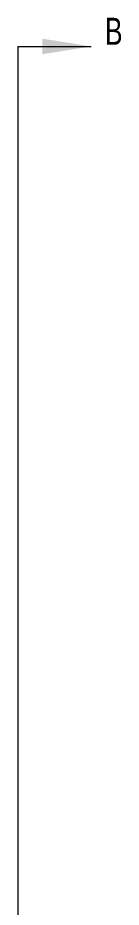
# Model space of a CAD drawing. Header units: inches. Extents: x 12.2 to 24.5, y 6.4 to 20.2.
# Drawn here: x 15.012 to 15.542, y 15.604 to 20.168 of the extents above; entities that cross this region are included whole.
import ezdxf
from ezdxf.lldxf.tags import DXFTag

# ---------------------------------------------------------------- set-up
doc = ezdxf.new("R2010")
doc.units = ezdxf.units.IN
doc.header["$MEASUREMENT"] = 0
doc.styles.add('SLDTEXTSTYLE0', font='ARIAL.TTF', dxfattribs={"width": 0.7})
tags = doc.linetypes.add('HIDDEN', pattern=[0.075, 0.05, -0.025]).pattern_tags.tags
tags[6:7] = [DXFTag(74, 4), DXFTag(75, 0), DXFTag(340, '0'), DXFTag(46, 1.0), DXFTag(50, 0.0), DXFTag(44, 0.0), DXFTag(45, 0.0)]
tags[4:5] = [DXFTag(74, 4), DXFTag(75, 0), DXFTag(340, '0'), DXFTag(46, 1.0), DXFTag(50, 0.0), DXFTag(44, 0.0), DXFTag(45, 0.0)]

msp = doc.modelspace()

# ---------------------------------------------------------------- linework, layer by layer
at = {"color": 7, "linetype": 'HIDDEN', "lineweight": 0}
msp.add_line((15.012437, 20.021333), (15.012437, 8.914667), dxfattribs=at)
at = {"color": 7, "linetype": 'Continuous', "lineweight": 0}
msp.add_line((15.012437, 20.021333), (15.387437, 20.021333), dxfattribs=at)
msp.add_solid([(15.387437, 20.021333), (15.137437, 20.061333), (15.137437, 19.981333)], dxfattribs=at)

# ---------------------------------------------------------------- texts
at = {"color": 7, "linetype": 'Continuous', "insert": (15.458312, 20.168371), "char_height": 0.138547, "attachment_point": 1, "style": 'SLDTEXTSTYLE0'}
msp.add_mtext('B', dxfattribs=at)

doc.saveas('drawing.dxf')
